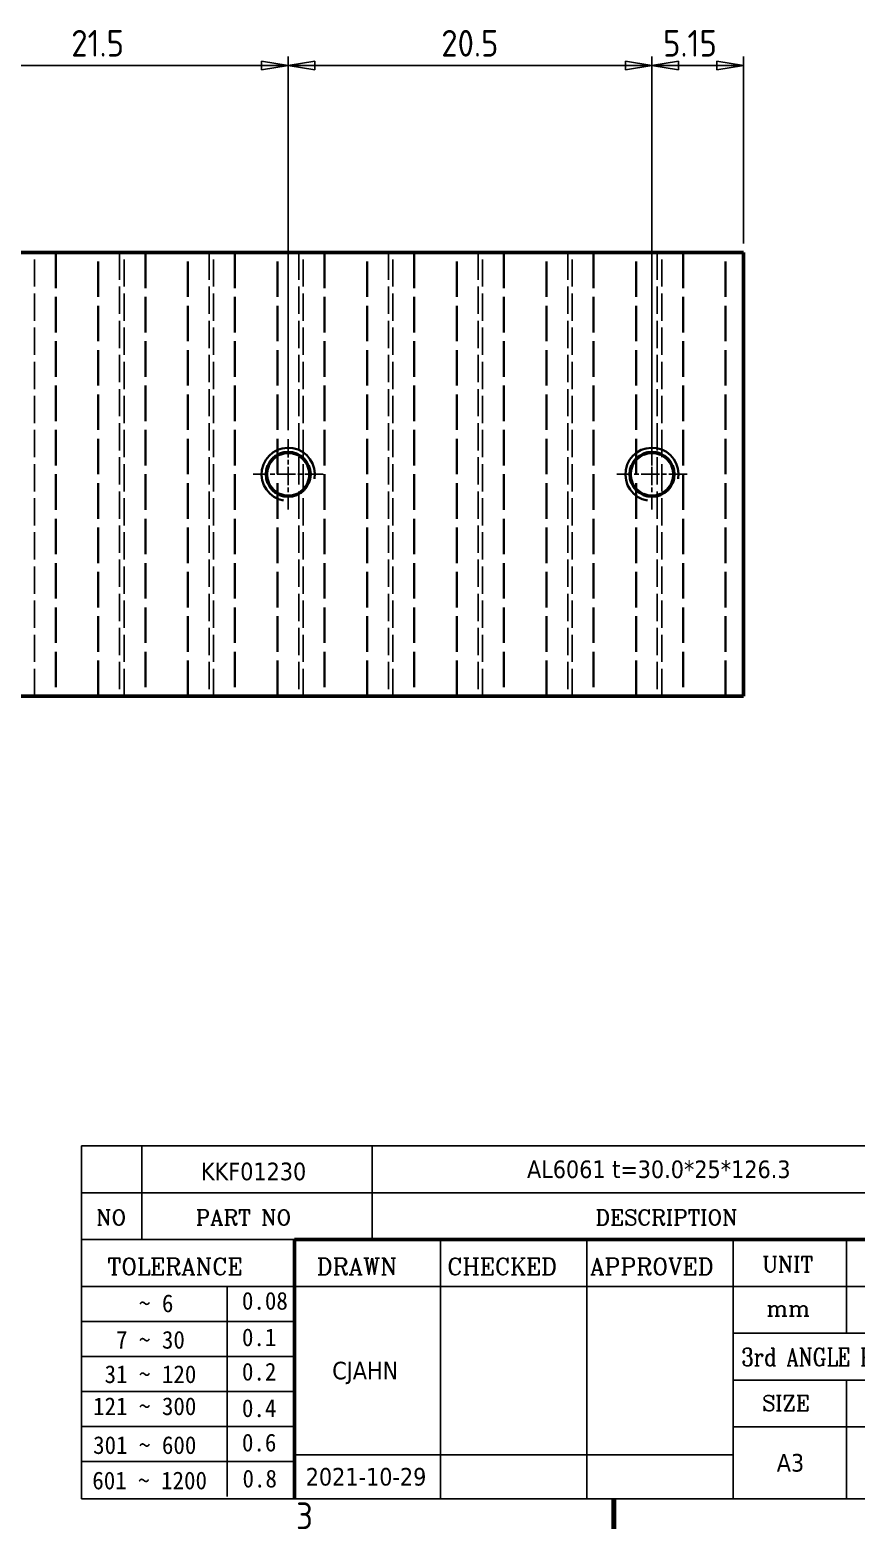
# Model space of a CAD drawing. Header units: millimetres. Extents: x 0 to 210, y 0 to 149.
# Drawn here: x 107.1 to 153.6, y 3.3 to 87.8 of the extents above; entities that cross this region are included whole.
import ezdxf
from ezdxf.enums import TextEntityAlignment as Align

# ---------------------------------------------------------------- set-up
doc = ezdxf.new("R2010")
doc.units = ezdxf.units.MM
doc.header["$LTSCALE"] = 0.5
doc.linetypes.add('CHAIN', pattern=[0.35429999999999995, 0.2362, -0.0295, 0.0591, -0.0295])
doc.linetypes.add('DASHED', pattern=[0.2067, 0.1654, -0.0413])
doc.layers.get('0').update_dxf_attribs({"lineweight": 25})
for name, color, linetype, lineweight in [('가려진 것(ISO)', 5, 'DASHED', 35), ('가려진 좁은 것(ISO)', 5, 'DASHED', 25), ('가시적인 것(ISO)', 7, 'Continuous', 50), ('가시적인 좁은 것(ISO)', 1, 'Continuous', 35), ('경계(ISO)', 7, 'Continuous', 70), ('제목(ISO)', 5, 'Continuous', 50), ('중심 표식(ISO)', 1, 'Continuous', 25), ('치수(ISO)', 7, 'Continuous', 25)]:
    doc.layers.add(name, color=color, linetype=linetype, lineweight=lineweight)
doc.styles.add('HAN_291', font='')
doc.styles.add('ISO ProportionalPSTEK', font='isocp.shx')
doc.styles.add('RC_284', font='ROMANC.shx')
doc.styles.add('RC_287', font='ROMANC.shx')
doc.styles.add('텍스트 스타일333', font='ROMANC.shx', dxfattribs={"width": 0.800000011920929})
doc.styles.add('텍스트 스타일359', font='tahoma.ttf')
doc.styles.get('HAN_291').set_extended_font_data('GulimChe')
doc.dimstyles.new('PSTEK', dxfattribs={"dimscale": 0.5, "dimtxt": 3, "dimasz": 3, "dimexe": 1, "dimexo": 1, "dimgap": 1, "dimtad": 1, "dimrnd": 1e-08, "dimdsep": 46, "dimtxsty": 'ISO ProportionalPSTEK', "dimblk": 'Filled-1', "dimcen": 0.09, "dimdle": 10, "dimclrd": 3, "dimclre": 3, "dimclrt": 1, "dimadec": 1, "dimazin": 2, "dimtfac": 1, "dimtmove": 0, "dimatfit": 3, "dimfxl": 0, "dimtolj": 1, "dimlwd": -1, "dimlwe": -1, "dimarcsym": 0})

# ---------------------------------------------------------------- blocks, each defined once
blk = doc.blocks.new('경계 Default Border')
at = {"layer": '경계(ISO)'}
blk.add_line((280, 10), (280, 6.599999666213989), dxfattribs=at)
at = {"layer": '경계(ISO)', "color": 1, "insert": (244.1685395229535, 6.57139439638704), "char_height": 3.00000011920929, "attachment_point": 7, "style": 'ISO ProportionalPSTEK'}
blk.add_mtext('3', dxfattribs=at)
blk = doc.blocks.new('제목 블록 PSTEK')
at = {"color": 180}
for p, q in [((182.475792979055, 11.79100474011392), (182.4757929790549, 51.56524660363496)), ((182.4757929790549, 51.56524660363496), (372.4757929537551, 51.56524660363496)), ((189.2651435055721, 51.56524660363496), (189.2651435055722, 41.00524660363494)), ((215.2152739891528, 41.00524660363494), (215.2152739891528, 51.56524660363496)), ((182.475792979055, 46.2852466036349), (372.4757929537551, 46.28524660363492)), ((182.475792979055, 41.00524660363493), (206.451475290024, 41.00524660363493)), ((222.9401812389276, 11.79100474011392), (222.9401812389276, 41.00524660363494)), ((239.4288871878316, 11.79100474011392), (239.4288871878316, 41.00524660363494)), ((255.9175931367356, 11.79100474011392), (255.9175931367356, 41.00524660363494)), ((268.6918866058747, 41.00524660363494), (268.6918866058747, 30.44524660363498)), ((182.475792979055, 35.72524660363497), (206.451475290024, 35.72524660363497)), ((198.8621818849491, 12.02524660363491), (198.8621818849491, 35.72524660363497)), ((206.451475290024, 35.72524660363497), (372.4757929537551, 35.72524660363497)), ((182.475792979055, 31.77524660363492), (206.451475290024, 31.77524660363492)), ((255.917593136736, 30.44524660363498), (372.4757929537552, 30.44524660363501)), ((182.475792979055, 27.82524660363487), (206.451475290024, 27.82524660363487)), ((182.475792979055, 23.87524660363505), (206.451475290024, 23.87524660363505)), ((255.9175931367359, 25.16524660363502), (372.4757929537552, 25.165246603635)), ((268.6918866058744, 25.16524660363502), (268.6918866058744, 11.79100474011392)), ((182.475792979055, 19.92524660363478), (206.451475290024, 19.92524660363478)), ((255.9175931367359, 19.88524660363481), (310.0881549537553, 19.88524660363481)), ((182.475792979055, 15.97524660363496), (206.451475290024, 15.97524660363496)), ((206.451475290024, 16.74100474011396), (255.9175931367359, 16.74100474011396)), ((182.475792979055, 11.79100474011392), (372.4757929537551, 11.79100474011389))]:
    blk.add_line(p, q, dxfattribs=at)
at = {"color": 7, "linetype": 'Continuous', "lineweight": 25}
blk.add_line((182.4771903250938, 46.27967054998719), (231.7273669611342, 46.27967054998717), dxfattribs=at)
at = {"color": 7, "lineweight": 50}
for p, q in [((206.4514752900237, 11.79100474011392), (206.4514752900237, 41.00524660363494)), ((206.451475290024, 41.00524660363494), (372.4757929537551, 41.00524660363496))]:
    blk.add_line(p, q, dxfattribs=at)
at = {"color": 7}
for s, height, style, p in [('NO', 1.742399930953979, 'RC_284', (184.135398793432, 42.62317362549192)), ('PART NO', 1.742399930953979, 'RC_284', (195.3359407378685, 42.62317362549192)), ('DESCRIPTION', 1.742399930953979, 'RC_284', (240.4025565652523, 42.62317362549192)), (' TOLERANCE', 1.899999976158142, 'RC_287', (184.0872874387979, 37.00893196870329)), ('DRAWN', 1.899999976158142, 'RC_287', (208.9766620976279, 37.00893196870329)), ('CHECKED', 1.899999976158142, 'RC_287', (223.6856844514997, 37.00893196870329)), ('APPROVED', 1.899999976158142, 'RC_287', (239.7795453577791, 37.00893196870329)), ('UNIT', 1.742399930953979, 'RC_284', (259.1652673287452, 37.34317362549218)), ('    ~ 6', 2.000000029802322, 'HAN_291', (183.7721304966814, 32.8176515608431)), ('0.08', 2.000000029802322, 'HAN_291', (200.5467345600617, 33.09873600004101)), ('mm', 1.742399930953979, 'RC_284', (259.6505418159997, 32.3543089683787)), ('  7 ~ 30', 2.000000029802322, 'HAN_291', (183.7721304966814, 28.70538114822415)), ('0.1', 2.000000029802322, 'HAN_291', (200.5467345600617, 28.98646558742206)), ('0.2', 2.000000029802322, 'HAN_291', (200.5467345600617, 25.10736625836028)), (' 31 ~ 120', 2.000000029802322, 'HAN_291', (183.7721304966814, 24.82628181916237)), ('121 ~ 300', 2.000000029802322, 'HAN_291', (183.7721304966814, 21.21401206133254)), ('0.4', 2.000000029802322, 'HAN_291', (200.5467345600617, 20.99509650053045)), ('SIZE', 1.742399930953979, 'RC_284', (259.1652673287452, 21.69497768947366)), ('301 ~ 600', 2.000000029802322, 'HAN_291', (183.7721304966814, 16.83491273227077)), ('0.6', 2.000000029802322, 'HAN_291', (200.5467345600617, 17.11599717146868)), ('601 ~ 1200', 2.000000029802322, 'HAN_291', (183.6802025156883, 12.84759660881125)), ('0.8', 2.000000029802322, 'HAN_291', (200.6097246063884, 13.05732192299702))]:
    blk.add_text(s, height=height, dxfattribs=dict(at, style=style)).set_placement(p)
at = {"color": 7, "style": '텍스트 스타일333', "width": 0.7999999523162842}
blk.add_text('3rd ANGLE PROJ.', height=2.000000029802322, dxfattribs=at).set_placement((256.8430306642954, 26.76148381654429))
at = {"layer": '제목(ISO)', "color": 7, "style": '텍스트 스타일359'}
for tag, p in [('부품_번호_001', (195.9357097096036, 47.68851719507643)), ('설명_001', (232.6726858510855, 47.93093315671037)), ('재질_001', (290.6921999561124, 47.93438708374926)), ("3._Q'TY_001", (312.7118730373913, 47.93039168245939)), ('질량\\P3;_001', (350.3491844443128, 48.17078166006607)), ('제목_001', (334.9328673377807, 32.12981675869008)), ('부품_번호_001', (334.5949499628355, 26.81372118353431)), ('설계자_001', (210.7164085797736, 25.24160025177376)), ('프로젝트_001', (274.4555541732186, 16.77217323796558)), ('시트_크기_001', (260.8197823919067, 14.84660025177366)), ('작성_날짜_001', (207.7331756166768, 13.27447932001324)), ('프로젝트_002', (272.4466511230983, 13.3773099661406))]:
    blk.add_attdef(tag, p, '', height=1.983050853013992, dxfattribs=at)
for tag, p in [('4._COLOR', (327.6805273250926, 48.92524660363493)), ('1._MODEL_NAME', (341.233897335037, 38.36524660363497)), ('점검자', (231.1845342133799, 26.23312567187446)), ('엔지니어링_승인자', (247.673240162284, 26.23312567187446)), ('점검_날짜', (231.1845342133799, 14.26600474011394)), ('엔지니어링_승인_날짜', (247.673240162284, 14.26600474011394))]:
    blk.add_attdef(tag, text='', height=1.983050853013992, dxfattribs=at).set_placement(p, align=Align.MIDDLE_CENTER)
blk = doc.blocks.new('Filled-1')
at = {"color": 0}
for p, q in [((0, 0), (-1, 0.1666666666666667)), ((-1, 0.1666666666666667), (-1, -0.1666666666666667)), ((-1, 0), (0, 0)), ((-1, -0.1666666666666667), (0, 0))]:
    blk.add_line(p, q, dxfattribs=at)
at = {"color": 0, "flags": 128}
blk.add_lwpolyline([(-1, -0.1666666666666667), (0, 0)], dxfattribs=at)
at = {"color": 0}
blk.add_solid([(-1, -0.1666666666666667), (0, 0), (-1, 0.1666666666666667), (-1, -0.1666666666666667)], dxfattribs=at)
blk = doc.blocks.new('*D19')
at = {"layer": 'Defpoints', "color": 0}
for p in [(147.2906258660146, 85.77688875132151), (147.2906258660146, 75.23430318505126), (142.1406258660146, 62.73430318505126)]:
    blk.add_point(p, dxfattribs=at)
at = {"layer": '치수(ISO)', "color": 3}
for p, q in [((142.1406258660146, 63.23430318505126), (142.1406258660146, 86.27688875132151)), ((147.2906258660146, 75.73430318505126), (147.2906258660146, 86.27688875132151)), ((143.6406258660146, 85.77688875132151), (145.7906258660146, 85.77688875132151))]:
    blk.add_line(p, q, dxfattribs=at)
at = {"layer": '치수(ISO)', "color": 3, "xscale": 1.5, "yscale": 1.5, "zscale": 1.5, "rotation": 180}
blk.add_blockref('Filled-1', (142.1406258660146, 85.77688875132151), dxfattribs=at)
at = {"layer": '치수(ISO)', "color": 3, "xscale": 1.5, "yscale": 1.5, "zscale": 1.5}
blk.add_blockref('Filled-1', (147.2906258660146, 85.77688875132151), dxfattribs=at)
at = {"layer": '치수(ISO)', "color": 1, "insert": (142.7645798488344, 87.77688875132151), "char_height": 1.5, "attachment_point": 1, "style": 'ISO ProportionalPSTEK'}
blk.add_mtext('\\A1;5.15', dxfattribs=at)
blk = doc.blocks.new('*D25')
at = {"layer": 'Defpoints', "color": 0}
for p in [(121.6406258660146, 85.77697875132148), (100.1406258660146, 64.71380318505125), (121.6406258660146, 64.71380318505125)]:
    blk.add_point(p, dxfattribs=at)
at = {"layer": '치수(ISO)', "color": 3}
for p, q in [((100.1406258660146, 65.21380318505125), (100.1406258660146, 86.27697875132148)), ((121.6406258660146, 65.21380318505125), (121.6406258660146, 86.27697875132148)), ((101.6406258660146, 85.77697875132148), (120.1406258660146, 85.77697875132148))]:
    blk.add_line(p, q, dxfattribs=at)
at = {"layer": '치수(ISO)', "color": 3, "xscale": 1.5, "yscale": 1.5, "zscale": 1.5, "rotation": 180}
blk.add_blockref('Filled-1', (100.1406258660146, 85.77697875132148), dxfattribs=at)
at = {"layer": '치수(ISO)', "color": 3, "xscale": 1.5, "yscale": 1.5, "zscale": 1.5}
blk.add_blockref('Filled-1', (121.6406258660146, 85.77697875132148), dxfattribs=at)
at = {"layer": '치수(ISO)', "color": 1, "insert": (109.415514573246, 87.77727402691204), "char_height": 1.5, "attachment_point": 1, "style": 'ISO ProportionalPSTEK'}
blk.add_mtext('\\A1;21.5', dxfattribs=at)
blk = doc.blocks.new('*D26')
at = {"layer": 'Defpoints', "color": 0}
for p in [(142.1406258660146, 85.77697875132148), (121.6406258660146, 64.71380318505125), (142.1406258660146, 64.71380318505125)]:
    blk.add_point(p, dxfattribs=at)
at = {"layer": '치수(ISO)', "color": 3}
for p, q in [((121.6406258660146, 65.21380318505125), (121.6406258660146, 86.27697875132148)), ((142.1406258660146, 65.21380318505125), (142.1406258660146, 86.27697875132148)), ((123.1406258660146, 85.77697875132148), (140.6406258660146, 85.77697875132148))]:
    blk.add_line(p, q, dxfattribs=at)
at = {"layer": '치수(ISO)', "color": 3, "xscale": 1.5, "yscale": 1.5, "zscale": 1.5, "rotation": 180}
blk.add_blockref('Filled-1', (121.6406258660146, 85.77697875132148), dxfattribs=at)
at = {"layer": '치수(ISO)', "color": 3, "xscale": 1.5, "yscale": 1.5, "zscale": 1.5}
blk.add_blockref('Filled-1', (142.1406258660146, 85.77697875132148), dxfattribs=at)
at = {"layer": '치수(ISO)', "color": 1, "insert": (130.265514573246, 87.77727402691204), "char_height": 1.5, "attachment_point": 1, "style": 'ISO ProportionalPSTEK'}
blk.add_mtext('\\A1;20.5', dxfattribs=at)

msp = doc.modelspace()

# ---------------------------------------------------------------- linework, layer by layer
at = {"layer": '가려진 것(ISO)', "ltscale": 24.18964767456055}
for p, q in [((108.5406258660146, 75.23430318505126), (108.5406258660146, 50.23430318505126)), ((110.9406258660146, 50.23430318505126), (110.9406258660146, 75.23430318505126)), ((113.5906258660146, 75.23430318505126), (113.5906258660146, 50.23430318505126)), ((115.9906258660146, 50.23430318505126), (115.9906258660146, 75.23430318505126)), ((118.6406258660146, 75.23430318505126), (118.6406258660146, 50.23430318505126)), ((121.0406258660146, 50.23430318505126), (121.0406258660146, 75.23430318505126)), ((123.6906258660146, 75.23430318505126), (123.6906258660146, 50.23430318505126)), ((126.0906258660146, 50.23430318505126), (126.0906258660146, 75.23430318505126)), ((128.7406258660146, 75.23430318505126), (128.7406258660146, 50.23430318505126)), ((131.1406258660146, 50.23430318505126), (131.1406258660146, 75.23430318505126)), ((133.7906258660146, 75.23430318505126), (133.7906258660146, 50.23430318505126)), ((136.1906258660146, 50.23430318505126), (136.1906258660146, 75.23430318505126)), ((138.8406258660146, 75.23430318505126), (138.8406258660146, 50.23430318505126)), ((141.2406258660146, 50.23430318505126), (141.2406258660146, 75.23430318505126)), ((143.8906258660146, 75.23430318505126), (143.8906258660146, 50.23430318505126)), ((146.2906258660146, 50.23430318505126), (146.2906258660146, 75.23430318505126))]:
    msp.add_line(p, q, dxfattribs=at)
at = {"layer": '가려진 좁은 것(ISO)', "ltscale": 18.60741996765137}
for p, q in [((107.3406258660146, 50.23430318505127), (107.3406258660146, 75.23430318505126)), ((112.1406258660146, 75.23430318505126), (112.1406258660146, 50.23430318505127)), ((112.3906258660146, 50.23430318505127), (112.3906258660146, 75.23430318505126)), ((117.1906258660146, 75.23430318505126), (117.1906258660146, 50.23430318505127)), ((117.4406258660146, 50.23430318505127), (117.4406258660146, 75.23430318505126)), ((122.2406258660146, 75.23430318505126), (122.2406258660146, 50.23430318505127)), ((122.4906258660146, 50.23430318505127), (122.4906258660146, 75.23430318505126)), ((127.2906258660146, 75.23430318505126), (127.2906258660146, 50.23430318505127)), ((127.5406258660146, 50.23430318505127), (127.5406258660146, 75.23430318505125)), ((132.3406258660146, 75.23430318505126), (132.3406258660146, 50.23430318505127)), ((132.5906258660146, 50.23430318505127), (132.5906258660146, 75.23430318505125)), ((137.3906258660146, 75.23430318505126), (137.3906258660146, 50.23430318505127)), ((137.6406258660146, 50.23430318505127), (137.6406258660146, 75.23430318505125)), ((142.4406258660146, 75.23430318505126), (142.4406258660146, 50.23430318505127)), ((142.6906258660146, 50.23430318505127), (142.6906258660146, 75.23430318505126))]:
    msp.add_line(p, q, dxfattribs=at)
at = {"layer": '가시적인 것(ISO)'}
for p, q in [((147.2906258660146, 75.23430318505126), (20.99062586601455, 75.23430318505126)), ((147.2906258660146, 50.23430318505127), (147.2906258660146, 75.23430318505126)), ((20.99062586601456, 50.23430318505126), (147.2906258660146, 50.23430318505127))]:
    msp.add_line(p, q, dxfattribs=at)
for centre in [(121.6406258660146, 62.73430318505126), (142.1406258660146, 62.73430318505126)]:
    msp.add_circle(centre, 1.2295, dxfattribs=at)
at = {"layer": '가시적인 좁은 것(ISO)'}
for centre, start, end in [((121.6406258660146, 62.73430318505126), 350.0000000000022, 259.9999999999512), ((142.1406258660146, 62.73430318505125), 350.0000000000015, 259.9999999999504)]:
    msp.add_arc(centre, 1.499999999999999, start, end, dxfattribs=at)
at = {"layer": '중심 표식(ISO)', "linetype": 'CHAIN', "ltscale": 8.798439979553223}
for p, q in [((121.6406258660146, 64.71380318505125), (121.6406258660146, 60.75480318505126)), ((142.1406258660146, 64.71380318505125), (142.1406258660146, 60.75480318505126)), ((123.6201258660146, 62.73430318505126), (119.6611258660146, 62.73430318505126)), ((144.1201258660146, 62.73430318505126), (140.1611258660146, 62.73430318505126))]:
    msp.add_line(p, q, dxfattribs=at)

# ---------------------------------------------------------------- block references
at = {"xscale": 0.5, "yscale": 0.5, "zscale": 0.5}
msp.add_blockref('경계 Default Border', (0, 0), dxfattribs=at)
ref = msp.add_blockref('제목 블록 PSTEK', (18.76210352312242, -0.8955023700569475), dxfattribs=dict(xscale=0.5, yscale=0.5, zscale=0.5))
ref.add_attrib('설계자_001', 'CJAHN', (124.1203078130092, 11.72529775582993), dxfattribs={"layer": '제목(ISO)', "color": 7, "height": 0.9915254265069962, "style": '텍스트 스타일359'})
ref.add_attrib('시트_크기_001', 'A3', (149.1719947190758, 6.527797755829885), dxfattribs={"layer": '제목(ISO)', "color": 7, "height": 0.9915254265069962, "style": '텍스트 스타일359'})
ref.add_attrib('작성_날짜_001', '2021-10-29', (122.6286913314608, 5.741737289949674), dxfattribs={"layer": '제목(ISO)', "color": 7, "height": 0.9915254265069962, "style": '텍스트 스타일359'})
ref.add_attrib('설명_001', 'AL6061 t=30.0*25*126.3', (135.0984464486652, 23.06996420829824), dxfattribs={"layer": '제목(ISO)', "color": 7, "height": 0.9915254265069962, "style": '텍스트 스타일359'})
ref.add_attrib('부품_번호_001', 'KKF01230', (116.7299583779242, 22.94875622748127), dxfattribs={"layer": '제목(ISO)', "color": 7, "height": 0.9915254265069962, "style": '텍스트 스타일359'})

# ---------------------------------------------------------------- dimensions: what is measured, and where the dimension line sits
at = {"layer": '치수(ISO)', "color": 3}
for base, p1, p2, override, picture, middle in [((121.6406258660146, 85.77697875132148), (100.1406258660146, 64.71380318505125), (121.6406258660146, 64.71380318505125), {"dimdec": 2, "dimtp": 0, "dimtm": -0, "dimtdec": 2, "dimtofl": 0, "dimatfit": 1}, '*D25', (110.8906258660146, 85.77697875132148)), ((142.1406258660146, 85.77697875132148), (121.6406258660146, 64.71380318505125), (142.1406258660146, 64.71380318505125), {"dimdec": 2, "dimtp": 0, "dimtm": -0, "dimtdec": 2, "dimtofl": 0, "dimatfit": 1}, '*D26', (131.8906258660146, 85.77697875132148)), ((147.2906258660146, 85.77688875132151), (142.1406258660146, 62.73430318505126), (147.2906258660146, 75.23430318505126), {"dimdec": 2, "dimblk1": 'Filled-1', "dimsah": 1, "dimtp": 0, "dimtm": -0, "dimtdec": 2, "dimtofl": 0, "dimatfit": 1}, '*D19', (144.2206458660124, 85.77688875132151))]:
    dim = msp.add_linear_dim(base=base, p1=p1, p2=p2, angle=180, dimstyle='PSTEK', override=override, dxfattribs=at)
    dim.commit()
    dim.dimension.update_dxf_attribs({"geometry": picture, "text_midpoint": middle, "dimtype": 160})

doc.saveas('drawing.dxf')
